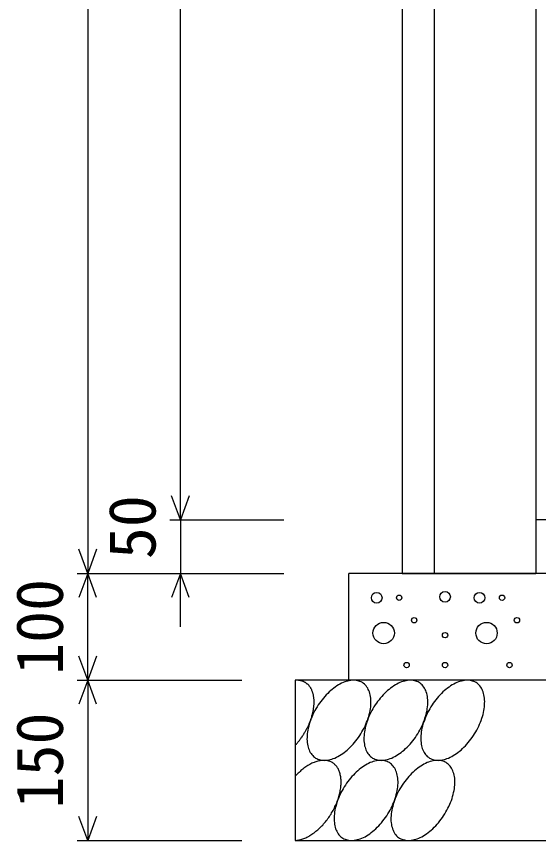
# Model space of a CAD drawing. Units: millimetres, scale not verified. Extents: x -16800 to 16800, y -5940 to 5940.
# Drawn here: x 11014 to 11503, y -1764 to -993 of the extents above; entities that cross this region are included whole.
import ezdxf
from ezdxf.enums import TextEntityAlignment as Align

# ---------------------------------------------------------------- set-up
doc = ezdxf.new("R2010")
doc.units = ezdxf.units.MM
doc.header["$LTSCALE"] = 20
for name, color, linetype, lineweight in [('0-0_DIM', 7, 'Continuous', 25), ('0-2_HATCH', 6, 'Continuous', 25), ('0-5_OUTLINE', 3, 'Continuous', 25)]:
    doc.layers.add(name, color=color, linetype=linetype, lineweight=lineweight)
doc.styles.add('ＭＳ ゴシック', font='')
doc.styles.get('ＭＳ ゴシック').set_extended_font_data('MS Gothic')

msp = doc.modelspace()

# ---------------------------------------------------------------- linework, layer by layer
at = {"layer": '0-0_DIM'}
for p, q in [((11080.8, 60.65), (11080.8, -1514.35)), ((11167.46, -1464.35), (11167.46, -64.35)), ((11157.46, -1464.35), (11264.13, -1464.35)), ((11167.46, -1464.35), (11167.46, -1514.35)), ((11070.8, -1514.35), (11264.13, -1514.35)), ((11080.8, -1614.35), (11080.8, -1514.35)), ((11167.46, -1564.35), (11167.46, -1514.35)), ((11070.8, -1614.35), (11225, -1614.35)), ((11080.8, -1614.35), (11080.8, -1764.35)), ((11070.8, -1764.35), (11225, -1764.35))]:
    msp.add_line(p, q, dxfattribs=at)
for points in [[(11175.67, -1441.8), (11167.46, -1464.35), (11159.26, -1441.8)], [(11089.01, -1491.8), (11080.8, -1514.35), (11072.59, -1491.8)], [(11089.01, -1536.9), (11080.8, -1514.35), (11072.59, -1536.9)], [(11175.67, -1536.9), (11167.46, -1514.35), (11159.26, -1536.9)], [(11089.01, -1591.8), (11080.8, -1614.35), (11072.59, -1591.8)], [(11089.01, -1636.9), (11080.8, -1614.35), (11072.59, -1636.9)], [(11089.01, -1741.8), (11080.8, -1764.35), (11072.59, -1741.8)]]:
    msp.add_lwpolyline(points, dxfattribs=at)
at = {"layer": '0-2_HATCH'}
for points in [[(11280.1, -1614.81), (11279.6, -1614.71), (11279.2, -1614.61), (11278.8, -1614.51), (11278.3, -1614.51), (11277.8, -1614.41), (11277.4, -1614.41), (11276.9, -1614.41), (11276.4, -1614.41), (11276, -1614.41), (11275.5, -1614.41), (11275, -1614.41)], [(11291.6, -1627.01), (11291.5, -1626.51), (11291.3, -1626.01), (11291.2, -1625.51), (11291, -1625.11), (11290.8, -1624.61), (11290.6, -1624.11), (11290.5, -1623.71), (11290.3, -1623.31), (11290, -1622.81), (11289.8, -1622.41), (11289.6, -1622.01), (11289.4, -1621.61), (11289.1, -1621.21), (11288.9, -1620.81), (11288.6, -1620.51), (11288.3, -1620.11), (11288.1, -1619.71), (11287.8, -1619.41), (11287.5, -1619.11), (11287.2, -1618.81), (11286.9, -1618.41), (11286.6, -1618.11), (11286.2, -1617.91), (11285.9, -1617.61), (11285.6, -1617.31), (11285.2, -1617.11), (11284.9, -1616.81), (11284.5, -1616.61), (11284.1, -1616.41), (11283.7, -1616.21), (11283.4, -1616.01), (11283, -1615.81), (11282.6, -1615.61), (11282.2, -1615.41), (11281.8, -1615.31), (11281.4, -1615.11), (11280.9, -1615.01), (11280.5, -1614.91), (11280.1, -1614.81)], [(11337.7, -1616.61), (11336.6, -1616.01), (11335.5, -1615.51), (11334.4, -1615.11), (11333.3, -1614.81), (11332, -1614.51), (11330.8, -1614.41), (11329.5, -1614.41), (11328.2, -1614.41), (11326.8, -1614.51), (11325.4, -1614.81), (11324, -1615.11), (11322.6, -1615.51), (11321.2, -1616.01), (11319.7, -1616.61), (11318.3, -1617.21), (11316.8, -1618.01), (11315.3, -1618.81), (11313.9, -1619.71), (11312.4, -1620.71), (11311, -1621.71), (11309.5, -1622.91), (11308.1, -1624.11), (11306.7, -1625.31), (11305.3, -1626.71), (11303.9, -1628.11), (11302.6, -1629.51), (11301.3, -1631.01), (11300, -1632.61), (11298.8, -1634.21), (11297.6, -1635.81), (11296.5, -1637.51), (11295.4, -1639.21), (11294.3, -1641.01), (11293.4, -1642.81), (11292.4, -1644.51), (11291.5, -1646.41), (11290.7, -1648.21), (11289.9, -1650.01), (11289.2, -1651.91)], [(11345.1, -1628.11), (11344.7, -1626.71), (11344.3, -1625.31), (11343.8, -1624.11), (11343.3, -1622.91), (11342.7, -1621.71), (11342, -1620.71), (11341.2, -1619.71), (11340.4, -1618.81), (11339.6, -1618.01), (11338.6, -1617.21), (11337.7, -1616.61)], [(11390.9, -1616.61), (11389.8, -1616.01), (11388.8, -1615.51), (11387.6, -1615.11), (11386.5, -1614.81), (11385.2, -1614.51), (11384, -1614.41), (11382.7, -1614.41), (11381.4, -1614.41), (11380, -1614.51), (11378.7, -1614.81), (11377.3, -1615.11), (11375.8, -1615.51), (11374.4, -1616.01), (11372.9, -1616.61), (11371.5, -1617.21), (11370, -1618.01), (11368.6, -1618.81), (11367.1, -1619.71), (11365.6, -1620.71), (11364.2, -1621.71), (11362.7, -1622.91), (11361.3, -1624.11), (11359.9, -1625.31), (11358.5, -1626.71), (11357.1, -1628.11), (11355.8, -1629.51), (11354.5, -1631.01), (11353.3, -1632.61), (11352, -1634.21), (11350.8, -1635.81), (11349.7, -1637.51), (11348.6, -1639.21), (11347.6, -1641.01), (11346.6, -1642.81), (11345.6, -1644.51), (11344.7, -1646.41), (11343.9, -1648.21), (11343.2, -1650.01), (11342.4, -1651.91)], [(11398.3, -1628.11), (11397.9, -1626.71), (11397.5, -1625.31), (11397, -1624.11), (11396.5, -1622.91), (11395.9, -1621.71), (11395.2, -1620.71), (11394.4, -1619.71), (11393.6, -1618.81), (11392.8, -1618.01), (11391.8, -1617.21), (11390.9, -1616.61)], [(11444.1, -1616.61), (11443, -1616.01), (11442, -1615.51), (11440.8, -1615.11), (11439.7, -1614.81), (11438.5, -1614.51), (11437.2, -1614.41), (11435.9, -1614.41), (11434.6, -1614.41), (11433.2, -1614.51), (11431.9, -1614.81), (11430.5, -1615.11), (11429, -1615.51), (11427.6, -1616.01), (11426.2, -1616.61), (11424.7, -1617.21), (11423.2, -1618.01), (11421.8, -1618.81), (11420.3, -1619.71), (11418.8, -1620.71), (11417.4, -1621.71), (11415.9, -1622.91), (11414.5, -1624.11), (11413.1, -1625.31), (11411.7, -1626.71), (11410.4, -1628.11), (11409, -1629.51), (11407.7, -1631.01), (11406.5, -1632.61), (11405.2, -1634.21), (11404, -1635.81), (11402.9, -1637.51), (11401.8, -1639.21), (11400.8, -1641.01), (11399.8, -1642.81), (11398.8, -1644.51), (11397.9, -1646.41), (11397.1, -1648.21), (11396.4, -1650.01), (11395.7, -1651.91)], [(11451.5, -1628.11), (11451.1, -1626.71), (11450.7, -1625.31), (11450.2, -1624.11), (11449.7, -1622.91), (11449.1, -1621.71), (11448.4, -1620.71), (11447.6, -1619.71), (11446.8, -1618.81), (11446, -1618.01), (11445.1, -1617.21), (11444.1, -1616.61)], [(11289.6, -1650.91), (11289.8, -1650.21), (11290, -1649.51), (11290.3, -1648.81), (11290.5, -1648.21), (11290.6, -1647.51), (11290.8, -1646.81), (11291, -1646.21), (11291.2, -1645.51), (11291.3, -1644.91), (11291.5, -1644.21), (11291.6, -1643.51), (11291.7, -1642.91), (11291.9, -1642.21), (11292, -1641.61), (11292.1, -1641.01), (11292.1, -1640.31), (11292.2, -1639.71), (11292.3, -1639.01), (11292.4, -1638.41), (11292.4, -1637.81), (11292.5, -1637.21), (11292.5, -1636.61), (11292.5, -1636.01), (11292.5, -1635.31), (11292.5, -1634.71), (11292.5, -1634.21), (11292.5, -1633.61), (11292.5, -1633.01), (11292.5, -1632.41), (11292.4, -1631.81), (11292.4, -1631.31), (11292.3, -1630.71), (11292.2, -1630.21), (11292.1, -1629.61), (11292.1, -1629.11), (11292, -1628.61), (11291.9, -1628.01), (11291.7, -1627.51), (11291.6, -1627.01)], [(11312, -1687.21), (11313.4, -1686.51), (11314.9, -1685.81), (11316.3, -1684.91), (11317.8, -1684.01), (11319.3, -1683.01), (11320.7, -1682.01), (11322.2, -1680.91), (11323.6, -1679.71), (11325, -1678.41), (11326.4, -1677.01), (11327.7, -1675.71), (11329.1, -1674.21), (11330.4, -1672.71), (11331.6, -1671.11), (11332.9, -1669.51), (11334.1, -1667.91), (11335.2, -1666.21), (11336.3, -1664.51), (11337.3, -1662.81), (11338.3, -1661.01), (11339.3, -1659.21), (11340.2, -1657.41), (11341, -1655.51), (11341.7, -1653.71), (11342.4, -1651.91), (11343.1, -1650.01), (11343.7, -1648.21), (11344.2, -1646.41), (11344.6, -1644.61), (11345, -1642.81), (11345.3, -1641.01), (11345.5, -1639.21), (11345.6, -1637.51), (11345.7, -1635.81), (11345.7, -1634.21), (11345.7, -1632.61), (11345.5, -1631.01), (11345.3, -1629.51), (11345.1, -1628.11)], [(11365.2, -1687.21), (11366.6, -1686.51), (11368.1, -1685.81), (11369.6, -1684.91), (11371, -1684.01), (11372.5, -1683.01), (11373.9, -1682.01), (11375.4, -1680.91), (11376.8, -1679.71), (11378.2, -1678.41), (11379.6, -1677.01), (11381, -1675.71), (11382.3, -1674.21), (11383.6, -1672.71), (11384.9, -1671.11), (11386.1, -1669.51), (11387.3, -1667.91), (11388.4, -1666.21), (11389.5, -1664.51), (11390.5, -1662.81), (11391.5, -1661.01), (11392.5, -1659.21), (11393.4, -1657.41), (11394.2, -1655.51), (11395, -1653.71), (11395.7, -1651.91), (11396.3, -1650.01), (11396.9, -1648.21), (11397.4, -1646.41), (11397.8, -1644.61), (11398.2, -1642.81), (11398.5, -1641.01), (11398.7, -1639.21), (11398.9, -1637.51), (11398.9, -1635.81), (11398.9, -1634.21), (11398.9, -1632.61), (11398.8, -1631.01), (11398.6, -1629.51), (11398.3, -1628.11)], [(11418.4, -1687.21), (11419.8, -1686.51), (11421.3, -1685.81), (11422.8, -1684.91), (11424.2, -1684.01), (11425.7, -1683.01), (11427.1, -1682.01), (11428.6, -1680.91), (11430, -1679.71), (11431.4, -1678.41), (11432.8, -1677.01), (11434.2, -1675.71), (11435.5, -1674.21), (11436.8, -1672.71), (11438.1, -1671.11), (11439.3, -1669.51), (11440.5, -1667.91), (11441.6, -1666.21), (11442.7, -1664.51), (11443.8, -1662.81), (11444.8, -1661.01), (11445.7, -1659.21), (11446.6, -1657.41), (11447.4, -1655.51), (11448.2, -1653.71), (11448.9, -1651.91), (11449.5, -1650.01), (11450.1, -1648.21), (11450.6, -1646.41), (11451, -1644.61), (11451.4, -1642.81), (11451.7, -1641.01), (11451.9, -1639.21), (11452.1, -1637.51), (11452.1, -1635.81), (11452.2, -1634.21), (11452.1, -1632.61), (11452, -1631.01), (11451.8, -1629.51), (11451.5, -1628.11)], [(11275, -1675.21), (11275.5, -1674.61), (11276, -1674.11), (11276.4, -1673.61), (11276.9, -1673.01), (11277.4, -1672.41), (11277.8, -1671.91), (11278.3, -1671.31), (11278.8, -1670.71), (11279.2, -1670.21), (11279.6, -1669.61), (11280.1, -1669.01), (11280.5, -1668.41), (11280.9, -1667.81), (11281.4, -1667.21), (11281.8, -1666.51), (11282.2, -1665.91), (11282.6, -1665.31), (11283, -1664.71), (11283.4, -1664.01), (11283.7, -1663.41), (11284.1, -1662.81), (11284.5, -1662.11), (11284.9, -1661.51), (11285.2, -1660.81), (11285.6, -1660.21), (11285.9, -1659.51), (11286.2, -1658.91), (11286.6, -1658.21), (11286.9, -1657.51), (11287.2, -1656.91), (11287.5, -1656.21), (11287.8, -1655.51), (11288.1, -1654.91), (11288.3, -1654.21), (11288.6, -1653.51), (11288.9, -1652.91), (11289.1, -1652.21), (11289.4, -1651.51), (11289.6, -1650.91)], [(11289.2, -1651.91), (11288.6, -1653.71), (11288, -1655.51), (11287.5, -1657.41), (11287.1, -1659.21), (11286.7, -1661.01), (11286.4, -1662.71), (11286.2, -1664.51), (11286, -1666.21), (11286, -1667.91), (11285.9, -1669.51), (11286, -1671.11), (11286.1, -1672.71), (11286.3, -1674.21), (11286.6, -1675.71), (11287, -1677.01), (11287.4, -1678.41), (11287.9, -1679.61), (11288.4, -1680.91), (11289, -1682.01), (11289.7, -1683.01), (11290.5, -1684.01), (11291.3, -1684.91), (11292.1, -1685.81), (11293.1, -1686.51), (11294, -1687.21), (11295.1, -1687.71), (11296.1, -1688.21), (11297.3, -1688.61), (11298.4, -1689.01), (11299.7, -1689.21), (11300.9, -1689.31), (11302.2, -1689.41), (11303.5, -1689.31), (11304.9, -1689.21), (11306.2, -1689.01), (11307.6, -1688.61), (11309.1, -1688.21), (11310.5, -1687.71), (11312, -1687.21)], [(11342.4, -1651.91), (11341.8, -1653.71), (11341.2, -1655.51), (11340.7, -1657.41), (11340.3, -1659.21), (11339.9, -1661.01), (11339.6, -1662.71), (11339.4, -1664.51), (11339.3, -1666.21), (11339.2, -1667.91), (11339.2, -1669.51), (11339.2, -1671.11), (11339.3, -1672.71), (11339.6, -1674.21), (11339.8, -1675.71), (11340.2, -1677.01), (11340.6, -1678.41), (11341.1, -1679.61), (11341.6, -1680.91), (11342.2, -1682.01), (11342.9, -1683.01), (11343.7, -1684.01), (11344.5, -1684.91), (11345.3, -1685.81), (11346.3, -1686.51), (11347.2, -1687.21), (11348.3, -1687.71), (11349.3, -1688.21), (11350.5, -1688.61), (11351.6, -1689.01), (11352.9, -1689.21), (11354.1, -1689.31), (11355.4, -1689.41), (11356.7, -1689.31), (11358.1, -1689.21), (11359.5, -1689.01), (11360.9, -1688.61), (11362.3, -1688.21), (11363.7, -1687.71), (11365.2, -1687.21)], [(11395.7, -1651.91), (11395, -1653.71), (11394.4, -1655.51), (11393.9, -1657.41), (11393.5, -1659.21), (11393.1, -1661.01), (11392.8, -1662.71), (11392.6, -1664.51), (11392.5, -1666.21), (11392.4, -1667.91), (11392.4, -1669.51), (11392.4, -1671.11), (11392.6, -1672.71), (11392.8, -1674.21), (11393, -1675.71), (11393.4, -1677.01), (11393.8, -1678.41), (11394.3, -1679.61), (11394.8, -1680.91), (11395.4, -1682.01), (11396.1, -1683.01), (11396.9, -1684.01), (11397.7, -1684.91), (11398.5, -1685.81), (11399.5, -1686.51), (11400.4, -1687.21), (11401.5, -1687.71), (11402.6, -1688.21), (11403.7, -1688.61), (11404.9, -1689.01), (11406.1, -1689.21), (11407.3, -1689.31), (11408.6, -1689.41), (11409.9, -1689.31), (11411.3, -1689.21), (11412.7, -1689.01), (11414.1, -1688.61), (11415.5, -1688.21), (11416.9, -1687.71), (11418.4, -1687.21)], [(11284.9, -1695.41), (11284, -1696.01), (11283.1, -1696.71), (11282.1, -1697.51), (11281.2, -1698.21), (11280.3, -1699.01), (11279.4, -1699.81), (11278.5, -1700.61), (11277.6, -1701.51), (11276.7, -1702.41), (11275.9, -1703.31), (11275, -1704.21)], [(11315, -1697.11), (11314.6, -1696.41), (11314.1, -1695.71), (11313.7, -1695.11), (11313.2, -1694.51), (11312.6, -1693.91), (11312.1, -1693.41), (11311.5, -1692.81), (11310.9, -1692.41), (11310.3, -1691.91), (11309.7, -1691.51), (11309, -1691.11), (11308.4, -1690.81), (11307.7, -1690.51), (11306.9, -1690.21), (11306.2, -1690.01), (11305.4, -1689.81), (11304.7, -1689.61), (11303.9, -1689.51), (11303.1, -1689.41), (11302.2, -1689.41), (11301.4, -1689.41), (11300.6, -1689.41), (11299.7, -1689.41), (11298.8, -1689.51), (11297.9, -1689.71), (11297, -1689.91), (11296.1, -1690.11), (11295.2, -1690.31), (11294.3, -1690.61), (11293.4, -1690.91), (11292.5, -1691.31), (11291.5, -1691.71), (11290.6, -1692.11), (11289.6, -1692.61), (11288.7, -1693.11), (11287.8, -1693.61), (11286.8, -1694.21), (11285.9, -1694.81), (11284.9, -1695.41)], [(11363, -1691.51), (11361.9, -1691.01), (11360.9, -1690.51), (11359.7, -1690.11), (11358.6, -1689.81), (11357.4, -1689.51), (11356.1, -1689.41), (11354.8, -1689.41), (11353.5, -1689.41), (11352.1, -1689.51), (11350.8, -1689.81), (11349.4, -1690.11), (11347.9, -1690.51), (11346.5, -1691.01), (11345.1, -1691.51), (11343.6, -1692.21), (11342.1, -1693.01), (11340.7, -1693.81), (11339.2, -1694.71), (11337.7, -1695.71), (11336.3, -1696.71), (11334.8, -1697.91), (11333.4, -1699.11), (11332, -1700.31), (11330.6, -1701.71), (11329.3, -1703.11), (11327.9, -1704.51), (11326.6, -1706.01), (11325.4, -1707.61), (11324.1, -1709.21), (11323, -1710.81), (11321.8, -1712.51), (11320.7, -1714.21), (11319.7, -1716.01), (11318.7, -1717.71), (11317.7, -1719.51), (11316.9, -1721.41), (11316, -1723.21), (11315.3, -1725.01), (11314.6, -1726.91)], [(11370.4, -1703.11), (11370, -1701.71), (11369.6, -1700.31), (11369.1, -1699.11), (11368.6, -1697.91), (11368, -1696.71), (11367.3, -1695.71), (11366.5, -1694.71), (11365.7, -1693.81), (11364.9, -1693.01), (11364, -1692.21), (11363, -1691.51)], [(11416.2, -1691.51), (11415.2, -1691.01), (11414.1, -1690.51), (11413, -1690.11), (11411.8, -1689.81), (11410.6, -1689.51), (11409.3, -1689.41), (11408, -1689.41), (11406.7, -1689.41), (11405.4, -1689.51), (11404, -1689.81), (11402.6, -1690.11), (11401.2, -1690.51), (11399.7, -1691.01), (11398.3, -1691.51), (11396.8, -1692.21), (11395.3, -1693.01), (11393.9, -1693.81), (11392.4, -1694.71), (11390.9, -1695.71), (11389.5, -1696.71), (11388, -1697.91), (11386.6, -1699.11), (11385.2, -1700.31), (11383.8, -1701.71), (11382.5, -1703.11), (11381.1, -1704.51), (11379.8, -1706.01), (11378.6, -1707.61), (11377.3, -1709.21), (11376.2, -1710.81), (11375, -1712.51), (11373.9, -1714.21), (11372.9, -1716.01), (11371.9, -1717.71), (11370.9, -1719.51), (11370.1, -1721.41), (11369.2, -1723.21), (11368.5, -1725.01), (11367.8, -1726.91)], [(11423.6, -1703.11), (11423.3, -1701.71), (11422.8, -1700.31), (11422.4, -1699.11), (11421.8, -1697.91), (11421.2, -1696.71), (11420.5, -1695.71), (11419.8, -1694.71), (11419, -1693.81), (11418.1, -1693.01), (11417.2, -1692.21), (11416.2, -1691.51)], [(11309, -1738.51), (11309.7, -1737.31), (11310.3, -1736.21), (11310.9, -1735.01), (11311.5, -1733.91), (11312.1, -1732.71), (11312.6, -1731.51), (11313.2, -1730.41), (11313.7, -1729.21), (11314.1, -1728.01), (11314.6, -1726.81), (11315, -1725.61), (11315.4, -1724.51), (11315.7, -1723.31), (11316.1, -1722.11), (11316.4, -1720.91), (11316.7, -1719.81), (11316.9, -1718.61), (11317.1, -1717.51), (11317.3, -1716.31), (11317.5, -1715.21), (11317.6, -1714.11), (11317.7, -1713.01), (11317.8, -1711.91), (11317.8, -1710.81), (11317.9, -1709.71), (11317.8, -1708.71), (11317.8, -1707.71), (11317.7, -1706.71), (11317.6, -1705.71), (11317.5, -1704.71), (11317.3, -1703.81), (11317.1, -1702.81), (11316.9, -1701.91), (11316.7, -1701.11), (11316.4, -1700.21), (11316.1, -1699.41), (11315.7, -1698.61), (11315.4, -1697.91), (11315, -1697.11)], [(11337.3, -1762.21), (11338.7, -1761.51), (11340.2, -1760.81), (11341.7, -1759.91), (11343.1, -1759.01), (11344.6, -1758.01), (11346, -1757.01), (11347.5, -1755.81), (11348.9, -1754.61), (11350.3, -1753.41), (11351.7, -1752.01), (11353.1, -1750.61), (11354.4, -1749.21), (11355.7, -1747.71), (11357, -1746.11), (11358.2, -1744.51), (11359.4, -1742.91), (11360.5, -1741.21), (11361.6, -1739.51), (11362.7, -1737.71), (11363.7, -1736.01), (11364.6, -1734.21), (11365.5, -1732.41), (11366.3, -1730.51), (11367.1, -1728.71), (11367.8, -1726.91), (11368.4, -1725.01), (11369, -1723.21), (11369.5, -1721.41), (11369.9, -1719.51), (11370.3, -1717.71), (11370.6, -1716.01), (11370.8, -1714.21), (11371, -1712.51), (11371.1, -1710.81), (11371.1, -1709.21), (11371, -1707.61), (11370.9, -1706.01), (11370.7, -1704.51), (11370.4, -1703.11)], [(11390.5, -1762.21), (11391.9, -1761.51), (11393.4, -1760.81), (11394.9, -1759.91), (11396.3, -1759.01), (11397.8, -1758.01), (11399.3, -1757.01), (11400.7, -1755.81), (11402.1, -1754.61), (11403.5, -1753.41), (11404.9, -1752.01), (11406.3, -1750.61), (11407.6, -1749.21), (11408.9, -1747.71), (11410.2, -1746.11), (11411.4, -1744.51), (11412.6, -1742.91), (11413.7, -1741.21), (11414.8, -1739.51), (11415.9, -1737.71), (11416.9, -1736.01), (11417.8, -1734.21), (11418.7, -1732.41), (11419.5, -1730.51), (11420.3, -1728.71), (11421, -1726.91), (11421.6, -1725.01), (11422.2, -1723.21), (11422.7, -1721.41), (11423.1, -1719.51), (11423.5, -1717.71), (11423.8, -1716.01), (11424, -1714.21), (11424.2, -1712.51), (11424.3, -1710.81), (11424.3, -1709.21), (11424.2, -1707.61), (11424.1, -1706.01), (11423.9, -1704.51), (11423.6, -1703.11)], [(11314.6, -1726.91), (11313.9, -1728.71), (11313.4, -1730.51), (11312.8, -1732.41), (11312.4, -1734.21), (11312, -1736.01), (11311.7, -1737.71), (11311.5, -1739.51), (11311.4, -1741.21), (11311.3, -1742.91), (11311.3, -1744.51), (11311.3, -1746.11), (11311.5, -1747.71), (11311.7, -1749.21), (11311.9, -1750.61), (11312.3, -1752.01), (11312.7, -1753.41), (11313.2, -1754.61), (11313.7, -1755.81), (11314.4, -1757.01), (11315, -1758.01), (11315.8, -1759.01), (11316.6, -1759.91), (11317.5, -1760.81), (11318.4, -1761.51), (11319.3, -1762.21), (11320.4, -1762.71), (11321.5, -1763.21), (11322.6, -1763.61), (11323.8, -1763.91), (11325, -1764.21), (11326.2, -1764.31), (11327.5, -1764.41), (11328.8, -1764.31), (11330.2, -1764.21), (11331.6, -1763.91), (11333, -1763.61), (11334.4, -1763.21), (11335.8, -1762.71), (11337.3, -1762.21)], [(11367.8, -1726.91), (11367.1, -1728.71), (11366.6, -1730.51), (11366.1, -1732.41), (11365.6, -1734.21), (11365.3, -1736.01), (11365, -1737.71), (11364.7, -1739.51), (11364.6, -1741.21), (11364.5, -1742.91), (11364.5, -1744.51), (11364.5, -1746.11), (11364.7, -1747.71), (11364.9, -1749.21), (11365.1, -1750.61), (11365.5, -1752.01), (11365.9, -1753.41), (11366.4, -1754.61), (11366.9, -1755.81), (11367.6, -1757.01), (11368.2, -1758.01), (11369, -1759.01), (11369.8, -1759.91), (11370.7, -1760.81), (11371.6, -1761.51), (11372.6, -1762.21), (11373.6, -1762.71), (11374.7, -1763.21), (11375.8, -1763.61), (11377, -1763.91), (11378.2, -1764.21), (11379.4, -1764.31), (11380.7, -1764.41), (11382, -1764.31), (11383.4, -1764.21), (11384.8, -1763.91), (11386.2, -1763.61), (11387.6, -1763.21), (11389, -1762.71), (11390.5, -1762.21)], [(11275, -1764.31), (11275.9, -1764.31), (11276.7, -1764.21), (11277.6, -1764.11), (11278.5, -1763.91), (11279.4, -1763.71), (11280.3, -1763.51), (11281.2, -1763.21), (11282.1, -1762.91), (11283.1, -1762.61), (11284, -1762.21), (11284.9, -1761.81), (11285.9, -1761.31), (11286.8, -1760.81), (11287.8, -1760.31), (11288.7, -1759.81), (11289.6, -1759.21), (11290.6, -1758.61), (11291.5, -1757.91), (11292.5, -1757.31), (11293.4, -1756.61), (11294.3, -1755.81), (11295.2, -1755.01), (11296.1, -1754.31), (11297, -1753.41), (11297.9, -1752.61), (11298.8, -1751.71), (11299.7, -1750.81), (11300.6, -1749.91), (11301.4, -1748.91), (11302.2, -1748.01), (11303.1, -1747.01), (11303.9, -1746.01), (11304.7, -1745.01), (11305.4, -1743.91), (11306.2, -1742.91), (11306.9, -1741.81), (11307.7, -1740.71), (11308.4, -1739.61), (11309, -1738.51)]]:
    msp.add_lwpolyline(points, dxfattribs=at)
for centre, radius in [((11351.12, -1537.17), 5), ((11372.15, -1537.17), 2.5), ((11415.05, -1536.3), 5), ((11447.34, -1537.17), 5), ((11468.37, -1537.17), 2.5), ((11386.17, -1558.18), 2.5), ((11482.38, -1558.18), 2.5), ((11357.66, -1570.19), 10), ((11453.87, -1570.19), 10), ((11415.05, -1572.19), 2.5), ((11379.16, -1600.2), 2.5), ((11415.05, -1600.2), 2.5), ((11475.37, -1600.2), 2.5)]:
    msp.add_circle(centre, radius, dxfattribs=at)
at = {"layer": '0-5_OUTLINE'}
for p, q in [((11375, 60.65), (11375, -1514.35)), ((11405, -144.35), (11405, -1514.35)), ((11500, -164.35), (11500, -1514.35)), ((12000, -1464.35), (11500, -1464.35)), ((12775, -1514.35), (11325, -1514.35)), ((11325, -1614.35), (11325, -1514.35)), ((11375, -1514.35), (11500, -1514.35)), ((12825, -1614.35), (11275, -1614.35)), ((11275, -1614.35), (11275, -1764.35))]:
    msp.add_line(p, q, dxfattribs=at)
msp.add_lwpolyline([(11275, -1764.35), (12825, -1764.35), (12825, -1614.35)], dxfattribs=at)

# ---------------------------------------------------------------- texts
at = {"layer": '0-0_DIM', "style": 'ＭＳ ゴシック'}
for s, p in [('50', (11157.46, -1501.02)), ('100', (11070.8, -1609.35)), ('150', (11070.8, -1734.35))]:
    msp.add_text(s, height=43.99, rotation=90, dxfattribs=at).set_placement(p, align=Align.BOTTOM_LEFT)

doc.saveas('drawing.dxf')
